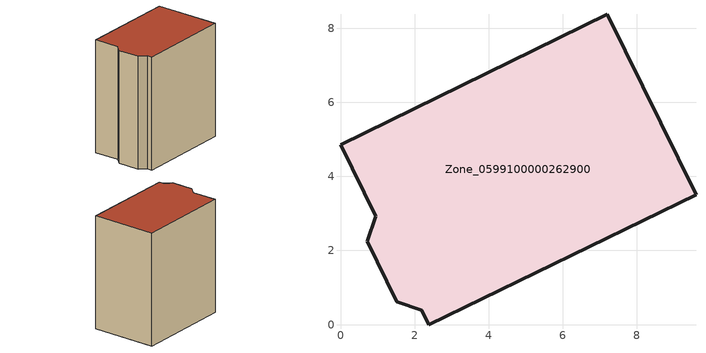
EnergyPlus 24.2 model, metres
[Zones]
Zone_0599100000262900
 floor ground (C_G): 9.59,3.51 2.38,0 2.19,0.39 1.52,0.62 0.72,2.25 0.95,2.92 0,4.86 7.2,8.37 z0
 wall outside (C_F): 0.95,2.92 0.72,2.25 1.52,0.62 2.19,0.39 2.38,0 9.59,3.51 7.2,8.37 0,4.86 0.95,2.92 z0:9.46
 roof outside (C_R): 9.59,3.51 7.2,8.37 0,4.86 0.95,2.92 0.72,2.25 1.52,0.62 2.19,0.39 2.38,0 z9.46
[BUILDING]
Pand.0599100000262900: North Axis=0; Terrain=City; Loads Convergence Tolerance Value=0.04; Temperature Convergence Tolerance Value=0.4; Solar Distribution=FullExterior; Maximum Number of Warmup Days=25; Minimum Number of Warmup Days=1
[Site:Location]
Rotterdam.The.Hague.AP_ZH_NLD Design_Conditions: Latitude=51.96; Longitude=4.45; Time Zone=1; Elevation=-4.5
[SITE:GROUNDTEMPERATURE:BUILDINGSURFACE]
18, 18, 18, 18, 18, 18, 18, 18, 18, 18, 18, 18
[MATERIAL] Thermal Absorptance=0.9; Solar Absorptance=0.7; Visible Absorptance=0.7
Name | Roughness | Thickness | Conductivity | Density | Specific Heat
G.TI.1946 | MediumSmooth | 0.15 | 1 | 540 | 1210
F.TI.1946 | Rough | 0.3 | 0.857143 | 1920 | 840
R.TI.1946 | MediumRough | 0.2 | 0.1 | 1500 | 1000
[CONSTRUCTION]
C_G: G.TI.1946
C_F: F.TI.1946
C_R: R.TI.1946
[ZONE]
Zone_0599100000262900: Type=1; Multiplier=1; Ceiling Height=Autocalculate; Volume=Autocalculate; Floor Area=autocalculate; Part of Total Floor Area=Yes
[ZONEINFILTRATION:DESIGNFLOWRATE]
Infil_Zone_0599100000262900: Zone or ZoneList or Space or SpaceList=Zone_0599100000262900; Schedule=AlwaysOn; Design Flow Rate Calculation Method=Flow/Area; Flow Rate per Floor Area=0.003; Constant Term Coefficient=1; Temperature Term Coefficient=0; Velocity Term Coefficient=0; Velocity Squared Term Coefficient=0
[HVACTEMPLATE:ZONE:IDEALLOADSAIRSYSTEM]
Zone_0599100000262900: Maximum Heating Supply Air Temperature=50; Minimum Cooling Supply Air Temperature=13; Maximum Heating Supply Air Humidity Ratio=0.0156; Minimum Cooling Supply Air Humidity Ratio=0.0077; Heating Limit=NoLimit; Cooling Limit=NoLimit; Dehumidification Control Type=ConstantSensibleHeatRatio; Cooling Sensible Heat Ratio=0.7; Dehumidification Setpoint=60; Humidification Control Type=None; Humidification Setpoint=30; Outdoor Air Method=None; Outdoor Air Flow Rate per Person=0.00944; Outdoor Air Flow Rate per Zone Floor Area=0; Outdoor Air Flow Rate per Zone=0; Demand Controlled Ventilation Type=None; Outdoor Air Economizer Type=NoEconomizer; Heat Recovery Type=None; Sensible Heat Recovery Effectiveness=0.7; Latent Heat Recovery Effectiveness=0.65
[ZONECONTROL:THERMOSTAT]
ThermostatControl_Zone_0599100000262900: Zone or ZoneList=Zone_0599100000262900; Control Type Schedule=DualSetpointControlType; Control 1=Thermostat_Zone_0599100000262900; Temperature Difference Between Cutout And Setpoint=0
[THERMOSTATSETPOINT:DUALSETPOINT]
Thermostat_Zone_0599100000262900: Heating Setpoint Temperature Schedule=HeatingSetpoint_Zone_0599100000262900; Cooling Setpoint Temperature Schedule=CoolingSetpoint_Zone_0599100000262900
[SCHEDULE:COMPACT]
HeatingSetpoint_Zone_0599100000262900: Through: 12/31, For: AllDays, Until: 24:00, 21
CoolingSetpoint_Zone_0599100000262900: Through: 12/31, For: AllDays, Until: 24:00, 24
DualSetpointControlType: Through: 12/31, For: AllDays, Until: 24:00, 4
AlwaysOn: Through: 12/31, For: AllDays, Until: 24:00, 1
